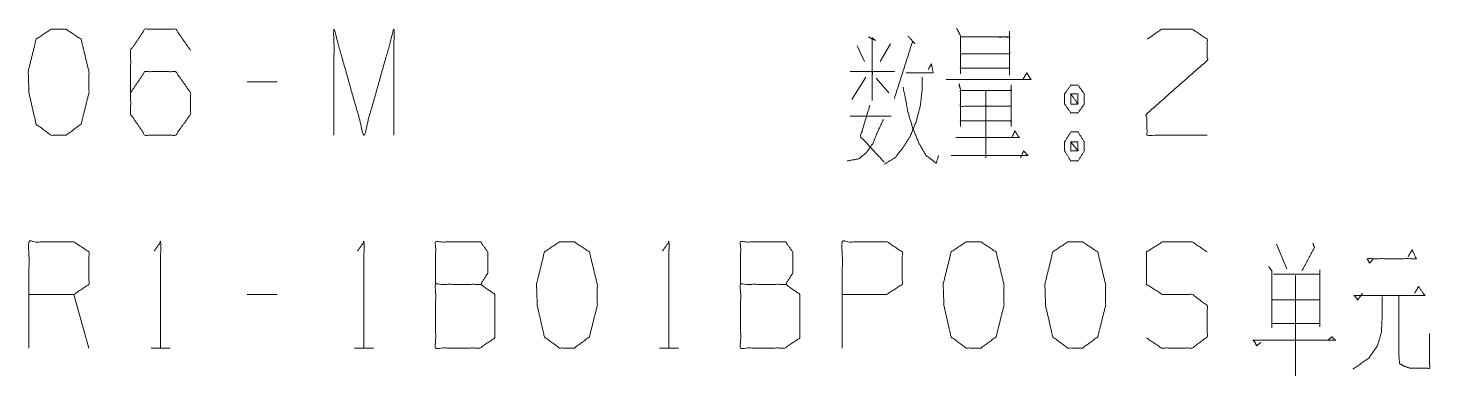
# Model space of a CAD drawing. Header units: millimetres. Extents: x 0 to 420, y 0 to 297.
# Drawn here: x 310.85 to 342.24, y 66.54 to 74.33 of the extents above; entities that cross this region are included whole.
import ezdxf

# ---------------------------------------------------------------- set-up
doc = ezdxf.new("R2010")
doc.units = ezdxf.units.MM
doc.layers.add('101', color=7, linetype='Continuous', true_color=0xffffff)

msp = doc.modelspace()

# ---------------------------------------------------------------- linework, layer by layer
at = {"layer": '101', "color": 72, "linetype": 'Continuous', "lineweight": 18}
for p, q in [((329.416, 73.926), (329.575, 73.576)), ((330.159, 73.976), (329.929, 73.576)), ((329.611, 73.226), (329.293, 72.726)), ((329.841, 73.201), (330.123, 72.876)), ((316.429, 73.126), (315.757, 73.126)), ((329.257, 72.351), (330.176, 72.351)), ((338.805, 69.489), (339.035, 68.939)), ((338.734, 68.814), (339.777, 68.814)), ((339.229, 68.789), (339.229, 66.539)), ((339.777, 68.914), (339.777, 67.639)), ((312.212, 67.164), (311.876, 68.364)), ((316.429, 68.364), (315.757, 68.364)), ((338.717, 68.239), (339.777, 68.239)), ((338.699, 67.714), (339.777, 67.714)), ((313.605, 67.164), (314.029, 67.164)), ((318.158, 67.164), (318.582, 67.164)), ((324.987, 67.164), (325.411, 67.164))]:
    msp.add_line(p, q, dxfattribs=at)
for points, knots in [([(311.699, 71.926), (312.035, 72.176), (312.212, 72.876), (312.212, 73.351), (312.035, 74.076), (311.699, 74.301), (311.364, 74.301), (311.028, 74.076), (310.851, 73.351), (310.869, 72.876), (311.028, 72.176), (311.364, 71.926), (311.699, 71.926)], [0, 0, 0.067524, 0.18397, 0.260582, 0.380943, 0.446139, 0.500306, 0.565503, 0.685863, 0.762528, 0.878309, 0.945834, 1, 1]), ([(313.145, 72.876), (313.463, 73.351), (314.153, 73.351), (314.488, 72.876), (314.488, 72.401), (314.153, 71.926), (313.463, 71.926), (313.145, 72.401), (313.145, 73.826), (313.463, 74.301), (314.153, 74.301), (314.488, 73.826)], [0, 0, 0.076964, 0.169762, 0.248073, 0.312018, 0.39033, 0.483127, 0.560091, 0.751927, 0.828891, 0.921688, 1, 1]), ([(317.698, 71.926), (317.698, 74.301), (318.37, 71.926), (319.041, 74.301), (319.041, 71.926)], [0, 0, 0.245192, 0.5, 0.754808, 1, 1]), ([(329.664, 74.126), (329.823, 74.051), (329.752, 74.101), (329.752, 72.701), (329.752, 73.351), (329.257, 73.351), (330.247, 73.351)], [0, 0, 0.046317, 0.06912, 0.437818, 0.608999, 0.739333, 1, 1]), ([(330.548, 74.151), (330.707, 73.976), (330.654, 74.026), (330.247, 72.751)], [0, 0, 0.14354, 0.187773, 1, 1]), ([(331.64, 74.326), (331.728, 74.151), (331.728, 73.301), (331.728, 73.426), (332.824, 73.426), (332.824, 73.276), (332.824, 74.251), (332.824, 74.126), (331.728, 74.126), (332.824, 74.126), (332.824, 73.751), (331.728, 73.751)], [0, 0, 0.027308, 0.145701, 0.163112, 0.315749, 0.336642, 0.472446, 0.489857, 0.642494, 0.795131, 0.847363, 1, 1]), ([(335.91, 74.076), (336.228, 74.301), (336.917, 74.301), (337.253, 74.076), (337.253, 73.601), (335.892, 72.401), (335.91, 71.926), (337.253, 71.926)], [0, 0, 0.069694, 0.192979, 0.265273, 0.350228, 0.674741, 0.759753, 1, 1]), ([(330.512, 73.326), (331.113, 73.326), (331.078, 73.526), (331.007, 73.401)], [0, 0, 0.634148, 0.848463, 1, 1]), ([(330.866, 73.226), (330.866, 72.926), (330.83, 72.601), (330.742, 72.251), (330.601, 71.901), (330.441, 71.651), (330.265, 71.426), (330.017, 71.276)], [0, 0, 0.134098, 0.280225, 0.441584, 0.610312, 0.742765, 0.870658, 1, 1]), ([(331.41, 73.176), (333.301, 73.176), (333.213, 73.326), (333.124, 73.176)], [0, 0, 0.844514, 0.922259, 1, 1]), ([(330.441, 73.001), (330.495, 72.751), (330.548, 72.451), (330.654, 72.101), (330.795, 71.751), (330.954, 71.476), (331.184, 71.301), (331.237, 71.476)], [0, 0, 0.122115, 0.267684, 0.442435, 0.622809, 0.774611, 0.912622, 1, 1]), ([(331.693, 73.076), (331.728, 72.951), (331.728, 72.126), (331.728, 72.251), (332.859, 72.251), (332.859, 72.126), (332.859, 73.051), (332.859, 72.926), (331.728, 72.926), (331.728, 72.576), (332.859, 72.576), (332.294, 72.576), (332.294, 72.926), (332.294, 71.426), (332.294, 71.876), (331.622, 71.876), (333.036, 71.876), (332.948, 72.026), (332.877, 71.876)], [0, 0, 0.011506, 0.084582, 0.095653, 0.195851, 0.206922, 0.288856, 0.299928, 0.400125, 0.431127, 0.531324, 0.581424, 0.612426, 0.745291, 0.78515, 0.844643, 0.969891, 0.985312, 1, 1]), ([(334.358, 73.051), (334.199, 73.051), (334.058, 72.851), (334.058, 72.626), (334.199, 72.426), (334.358, 72.426), (334.5, 72.626), (334.5, 72.851), (334.358, 73.051)], [0, 0, 0.091001, 0.231136, 0.359865, 0.5, 0.591001, 0.731136, 0.859865, 1, 1]), ([(334.199, 72.626), (334.358, 72.626), (334.199, 72.851), (334.199, 72.626)], [0, 0, 0.241141, 0.658884, 1, 1]), ([(334.358, 72.626), (334.358, 72.851), (334.199, 72.851)], [0, 0, 0.585851, 1, 1]), ([(329.699, 72.601), (329.487, 71.901), (330.017, 71.326)], [0, 0, 0.483241, 1, 1]), ([(330, 72.276), (329.858, 71.976), (329.77, 71.751), (329.611, 71.526), (329.452, 71.401), (329.187, 71.351)], [0, 0, 0.251053, 0.434035, 0.642627, 0.795774, 1, 1]), ([(334.5, 71.776), (334.358, 72.001), (334.199, 72.001), (334.058, 71.776), (334.058, 71.576), (334.199, 71.351), (334.358, 71.351), (334.5, 71.576), (334.5, 71.776)], [0, 0, 0.149205, 0.238509, 0.387714, 0.500002, 0.649205, 0.738509, 0.887711, 1, 1]), ([(331.516, 71.476), (333.231, 71.476), (333.142, 71.576), (333.071, 71.426)], [0, 0, 0.851379, 0.917654, 1, 1]), ([(334.199, 71.776), (334.199, 71.576), (334.358, 71.576)], [0, 0, 0.557008, 1, 1]), ([(334.358, 71.776), (334.199, 71.776), (334.358, 71.576), (334.358, 71.776)], [0, 0, 0.258804, 0.674586, 1, 1]), ([(310.869, 67.164), (310.869, 69.539), (311.876, 69.539), (312.212, 69.314), (312.212, 68.589), (311.876, 68.364), (310.869, 68.364)], [0, 0, 0.400951, 0.571036, 0.639277, 0.761674, 0.829915, 1, 1]), ([(313.675, 69.339), (313.817, 69.539), (313.817, 67.164)], [0, 0, 0.093488, 1, 1]), ([(318.228, 69.339), (318.37, 69.539), (318.37, 67.164)], [0, 0, 0.093492, 1, 1]), ([(319.975, 68.589), (319.975, 69.539), (320.982, 69.539), (321.141, 69.314), (321.141, 68.839), (320.982, 68.589), (319.975, 68.589), (319.975, 67.164), (320.964, 67.164), (321.3, 67.389), (321.3, 68.364), (320.982, 68.589)], [0, 0, 0.115917, 0.238848, 0.27247, 0.330429, 0.366584, 0.489515, 0.66339, 0.784162, 0.833487, 0.952454, 1, 1]), ([(323.082, 67.164), (323.418, 67.414), (323.594, 68.114), (323.594, 68.589), (323.418, 69.314), (323.082, 69.539), (322.746, 69.539), (322.41, 69.314), (322.233, 68.589), (322.251, 68.114), (322.41, 67.414), (322.746, 67.164), (323.082, 67.164)], [0, 0, 0.067524, 0.18397, 0.260582, 0.380943, 0.446139, 0.500306, 0.565503, 0.685863, 0.762528, 0.878309, 0.945834, 1, 1]), ([(325.058, 69.339), (325.199, 69.539), (325.199, 67.164)], [0, 0, 0.093488, 1, 1]), ([(326.804, 68.589), (326.804, 69.539), (327.812, 69.539), (327.971, 69.314), (327.971, 68.839), (327.812, 68.589), (326.804, 68.589), (326.804, 67.164), (327.794, 67.164), (328.13, 67.389), (328.13, 68.364), (327.812, 68.589)], [0, 0, 0.115917, 0.238846, 0.272469, 0.330428, 0.366584, 0.489513, 0.663388, 0.78416, 0.833485, 0.952452, 1, 1]), ([(329.081, 67.164), (329.081, 69.539), (330.088, 69.539), (330.424, 69.314), (330.424, 68.589), (330.07, 68.364), (329.081, 68.364)], [0, 0, 0.401146, 0.571311, 0.639588, 0.762044, 0.832821, 1, 1]), ([(332.188, 67.164), (332.524, 67.414), (332.7, 68.114), (332.7, 68.589), (332.524, 69.314), (332.188, 69.539), (331.852, 69.539), (331.516, 69.314), (331.339, 68.589), (331.357, 68.114), (331.516, 67.414), (331.852, 67.164), (332.188, 67.164)], [0, 0, 0.067524, 0.18397, 0.260582, 0.380943, 0.446139, 0.500306, 0.565503, 0.685863, 0.762528, 0.878309, 0.945834, 1, 1]), ([(334.464, 67.164), (334.8, 67.414), (334.977, 68.114), (334.977, 68.589), (334.8, 69.314), (334.464, 69.539), (334.128, 69.539), (333.793, 69.314), (333.616, 68.589), (333.633, 68.114), (333.793, 67.414), (334.128, 67.164), (334.464, 67.164)], [0, 0, 0.067524, 0.18397, 0.260582, 0.380943, 0.446139, 0.500306, 0.565503, 0.685863, 0.762528, 0.878309, 0.945834, 1, 1]), ([(335.892, 67.389), (336.228, 67.164), (336.917, 67.164), (337.253, 67.414), (337.253, 68.114), (336.917, 68.364), (336.246, 68.364), (335.892, 68.589), (335.892, 69.314), (336.246, 69.539), (336.917, 69.539), (337.253, 69.314)], [0, 0, 0.068037, 0.184056, 0.254519, 0.372335, 0.442798, 0.555842, 0.62637, 0.748394, 0.818922, 0.931966, 1, 1]), ([(339.618, 69.514), (339.653, 69.414), (339.371, 68.889)], [0, 0, 0.151003, 1, 1]), ([(340.975, 69.164), (340.887, 69.064), (340.834, 69.164), (341.93, 69.164), (341.842, 69.364), (341.753, 69.214)], [0, 0, 0.076905, 0.142138, 0.773665, 0.899671, 1, 1]), ([(338.628, 68.989), (338.699, 68.889), (338.699, 67.614)], [0, 0, 0.087633, 1, 1]), ([(340.728, 68.389), (340.622, 68.239), (340.551, 68.339), (342.124, 68.339), (341.983, 68.539), (341.895, 68.389)], [0, 0, 0.079928, 0.13322, 0.817676, 0.924245, 1, 1]), ([(341.17, 68.314), (341.17, 67.864), (341.152, 67.514), (341.064, 67.214), (340.869, 66.939), (340.516, 66.689)], [0, 0, 0.238988, 0.425102, 0.591193, 0.770055, 1, 1]), ([(341.541, 68.339), (341.541, 67.039), (341.559, 66.814), (341.647, 66.764), (341.789, 66.714), (342.23, 66.714), (342.23, 67.489)], [0, 0, 0.43419, 0.50957, 0.543481, 0.593575, 0.741157, 1, 1]), ([(338.452, 67.289), (338.363, 67.214), (338.292, 67.339), (340.113, 67.339), (340.042, 67.414), (339.954, 67.339)], [0, 0, 0.050421, 0.112885, 0.904756, 0.949586, 1, 1])]:
    msp.add_open_spline(points, degree=1, knots=knots, dxfattribs=at)

doc.saveas('drawing.dxf')
